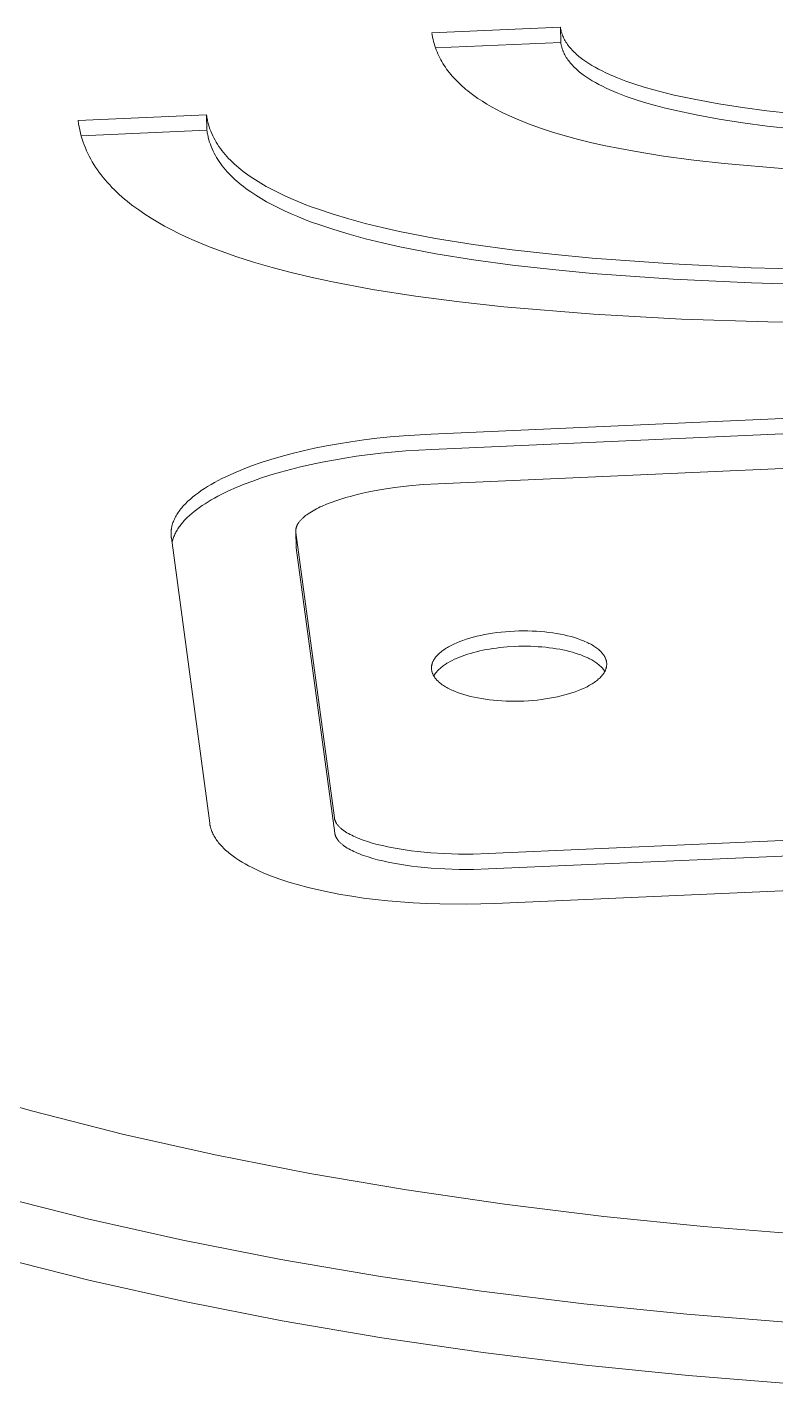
# Model space of a CAD drawing. Header units: inches. Extents: x 214 to 477, y -11 to 187.
# Drawn here: x 438.61 to 439.439, y 93.821 to 95.321 of the extents above; entities that cross this region are included whole.
import ezdxf

# ---------------------------------------------------------------- set-up
doc = ezdxf.new("R2010")
doc.units = ezdxf.units.IN
doc.layers.add('ZANO_R', color=7, linetype='Continuous', lineweight=0)

msp = doc.modelspace()

# ---------------------------------------------------------------- linework, layer by layer
at = {"layer": 'ZANO_R'}
for p, q in [((439.05821, 95.31497), (439.20036, 95.32122)), ((439.05858, 95.31253), (439.05821, 95.31497)), ((439.20036, 95.32122), (439.20077, 95.3043)), ((439.20036, 95.32122), (439.20046, 95.3205)), ((439.20046, 95.3205), (439.20058, 95.31978)), ((439.20058, 95.31978), (439.20071, 95.31906)), ((439.20071, 95.31906), (439.20086, 95.31835)), ((439.20086, 95.31835), (439.20101, 95.31764)), ((439.20101, 95.31764), (439.20119, 95.31693)), ((439.20119, 95.31693), (439.20137, 95.31623)), ((439.20137, 95.31623), (439.20157, 95.31553)), ((439.20157, 95.31553), (439.20178, 95.31483)), ((439.20178, 95.31483), (439.202, 95.31413)), ((439.05901, 95.3101), (439.05858, 95.31253)), ((439.05951, 95.30771), (439.05901, 95.3101)), ((439.06007, 95.30534), (439.05951, 95.30771)), ((439.0607, 95.303), (439.06007, 95.30534)), ((439.0614, 95.30068), (439.0607, 95.303)), ((439.06215, 95.29839), (439.0614, 95.30068)), ((439.06222, 95.29821), (439.20077, 95.3043)), ((439.20077, 95.3043), (439.20087, 95.30358)), ((439.20087, 95.30358), (439.20099, 95.30286)), ((439.20099, 95.30286), (439.20113, 95.30214)), ((439.20113, 95.30214), (439.20127, 95.30143)), ((439.20127, 95.30143), (439.20143, 95.30072)), ((439.20143, 95.30072), (439.2016, 95.30001)), ((439.2016, 95.30001), (439.20178, 95.29931)), ((439.202, 95.31413), (439.20224, 95.31344)), ((439.20224, 95.31344), (439.20249, 95.31275)), ((439.20249, 95.31275), (439.20275, 95.31207)), ((439.20275, 95.31207), (439.20302, 95.31139)), ((439.20302, 95.31139), (439.20361, 95.31003)), ((439.20361, 95.31003), (439.20424, 95.30869)), ((439.20424, 95.30869), (439.20493, 95.30735)), ((439.20493, 95.30735), (439.20566, 95.30603)), ((439.20566, 95.30603), (439.20645, 95.30473)), ((439.20645, 95.30473), (439.20728, 95.30343)), ((439.20728, 95.30343), (439.20816, 95.30214)), ((439.20816, 95.30214), (439.20909, 95.30087)), ((439.20909, 95.30087), (439.21006, 95.29961)), ((439.21006, 95.29961), (439.21108, 95.29836)), ((439.06297, 95.29612), (439.06215, 95.29839)), ((439.06386, 95.29388), (439.06297, 95.29612)), ((439.0648, 95.29167), (439.06386, 95.29388)), ((439.06581, 95.28948), (439.0648, 95.29167)), ((439.06687, 95.28731), (439.06581, 95.28948)), ((439.068, 95.28517), (439.06687, 95.28731)), ((439.06918, 95.28305), (439.068, 95.28517)), ((439.20178, 95.29931), (439.20198, 95.29861)), ((439.20198, 95.29861), (439.20219, 95.29791)), ((439.20219, 95.29791), (439.20241, 95.29722)), ((439.20241, 95.29722), (439.20265, 95.29653)), ((439.20265, 95.29653), (439.2029, 95.29584)), ((439.2029, 95.29584), (439.20316, 95.29515)), ((439.20316, 95.29515), (439.20344, 95.29447)), ((439.20344, 95.29447), (439.20402, 95.29311)), ((439.20402, 95.29311), (439.20466, 95.29177)), ((439.20466, 95.29177), (439.20534, 95.29044)), ((439.20534, 95.29044), (439.20608, 95.28912)), ((439.20608, 95.28912), (439.20686, 95.28781)), ((439.20686, 95.28781), (439.20769, 95.28651)), ((439.20769, 95.28651), (439.20857, 95.28523)), ((439.20857, 95.28523), (439.2095, 95.28395)), ((439.21108, 95.29836), (439.21215, 95.29712)), ((439.21215, 95.29712), (439.21326, 95.2959)), ((439.21326, 95.2959), (439.21442, 95.29468)), ((439.21442, 95.29468), (439.21562, 95.29348)), ((439.21562, 95.29348), (439.21687, 95.29229)), ((439.21687, 95.29229), (439.21816, 95.29111)), ((439.21816, 95.29111), (439.21949, 95.28994)), ((439.21949, 95.28994), (439.22087, 95.28878)), ((439.22087, 95.28878), (439.22229, 95.28763)), ((439.22229, 95.28763), (439.22375, 95.2865)), ((439.22375, 95.2865), (439.22525, 95.28537)), ((439.22525, 95.28537), (439.22839, 95.28316)), ((439.07043, 95.28096), (439.06918, 95.28305)), ((439.07173, 95.27889), (439.07043, 95.28096)), ((439.07309, 95.27685), (439.07173, 95.27889)), ((439.07451, 95.27483), (439.07309, 95.27685)), ((439.07598, 95.27283), (439.07451, 95.27483)), ((439.07751, 95.27086), (439.07598, 95.27283)), ((439.0791, 95.26891), (439.07751, 95.27086)), ((439.2095, 95.28395), (439.21047, 95.28269)), ((439.21047, 95.28269), (439.21149, 95.28144)), ((439.21149, 95.28144), (439.21256, 95.28021)), ((439.21256, 95.28021), (439.21367, 95.27898)), ((439.21367, 95.27898), (439.21483, 95.27776)), ((439.21483, 95.27776), (439.21603, 95.27656)), ((439.21603, 95.27656), (439.21728, 95.27537)), ((439.21728, 95.27537), (439.21857, 95.27419)), ((439.21857, 95.27419), (439.21991, 95.27302)), ((439.21991, 95.27302), (439.22128, 95.27186)), ((439.22128, 95.27186), (439.2227, 95.27071)), ((439.2227, 95.27071), (439.22417, 95.26958)), ((439.22417, 95.26958), (439.22567, 95.26845)), ((439.22839, 95.28316), (439.23168, 95.28098)), ((439.23168, 95.28098), (439.23513, 95.27886)), ((439.23513, 95.27886), (439.23874, 95.27677)), ((439.23874, 95.27677), (439.2425, 95.27473)), ((439.2425, 95.27473), (439.2464, 95.27273)), ((439.2464, 95.27273), (439.25045, 95.27077)), ((439.25045, 95.27077), (439.25465, 95.26885)), ((439.08074, 95.26698), (439.0791, 95.26891)), ((439.08243, 95.26508), (439.08074, 95.26698)), ((439.08418, 95.2632), (439.08243, 95.26508)), ((439.08599, 95.26134), (439.08418, 95.2632)), ((439.08784, 95.25951), (439.08599, 95.26134)), ((439.08975, 95.25769), (439.08784, 95.25951)), ((439.09171, 95.2559), (439.08975, 95.25769)), ((439.09372, 95.25414), (439.09171, 95.2559)), ((439.22567, 95.26845), (439.2288, 95.26624)), ((439.2288, 95.26624), (439.23209, 95.26407)), ((439.23209, 95.26407), (439.23555, 95.26194)), ((439.23555, 95.26194), (439.23915, 95.25985)), ((439.23915, 95.25985), (439.24291, 95.25781)), ((439.24291, 95.25781), (439.24682, 95.25581)), ((439.24682, 95.25581), (439.25087, 95.25385)), ((439.25465, 95.26885), (439.25898, 95.26698)), ((439.25898, 95.26698), (439.26344, 95.26514)), ((439.26344, 95.26514), (439.27276, 95.26159)), ((439.27276, 95.26159), (439.28257, 95.2582)), ((439.28257, 95.2582), (439.29285, 95.25497)), ((439.29285, 95.25497), (439.30356, 95.25189)), ((439.09578, 95.25239), (439.09372, 95.25414)), ((439.09789, 95.25067), (439.09578, 95.25239)), ((439.10004, 95.24897), (439.09789, 95.25067)), ((439.10451, 95.24563), (439.10004, 95.24897)), ((439.10916, 95.24238), (439.10451, 95.24563)), ((439.114, 95.23921), (439.10916, 95.24238)), ((439.25087, 95.25385), (439.25506, 95.25193)), ((439.25506, 95.25193), (439.25939, 95.25006)), ((439.25939, 95.25006), (439.26385, 95.24822)), ((439.26385, 95.24822), (439.27317, 95.24468)), ((439.27317, 95.24468), (439.28298, 95.24129)), ((439.28298, 95.24129), (439.29326, 95.23805)), ((439.30356, 95.25189), (439.31469, 95.24896)), ((439.31469, 95.24896), (439.32621, 95.24617)), ((439.32621, 95.24617), (439.35028, 95.24103)), ((439.35028, 95.24103), (439.37555, 95.23643)), ((439.11902, 95.23612), (439.114, 95.23921)), ((439.12422, 95.23312), (439.11902, 95.23612)), ((439.12958, 95.2302), (439.12422, 95.23312)), ((439.13512, 95.22735), (439.12958, 95.2302)), ((439.14082, 95.22459), (439.13512, 95.22735)), ((439.14667, 95.2219), (439.14082, 95.22459)), ((439.29326, 95.23805), (439.30398, 95.23497)), ((439.30398, 95.23497), (439.31511, 95.23204)), ((439.31511, 95.23204), (439.32662, 95.22925)), ((439.32662, 95.22925), (439.35069, 95.22411)), ((439.37555, 95.23643), (439.4018, 95.23236)), ((439.4018, 95.23236), (439.42881, 95.22879)), ((439.42881, 95.22879), (439.45635, 95.22569)), ((438.66677, 95.21782), (438.80897, 95.22407)), ((438.66729, 95.21433), (438.66677, 95.21782)), ((438.6679, 95.21088), (438.66729, 95.21433)), ((438.66862, 95.20747), (438.6679, 95.21088)), ((438.80897, 95.22407), (438.80939, 95.20715)), ((438.80897, 95.22407), (438.80916, 95.22274)), ((438.80916, 95.22274), (438.80937, 95.22142)), ((438.80937, 95.22142), (438.80961, 95.2201)), ((438.80961, 95.2201), (438.80987, 95.21879)), ((438.80987, 95.21879), (438.81015, 95.21749)), ((438.81015, 95.21749), (438.81046, 95.21619)), ((438.81046, 95.21619), (438.81113, 95.21362)), ((438.81113, 95.21362), (438.8119, 95.21107)), ((438.8119, 95.21107), (438.81275, 95.20855)), ((439.15268, 95.21929), (439.14667, 95.2219)), ((439.15884, 95.21675), (439.15268, 95.21929)), ((439.16514, 95.21429), (439.15884, 95.21675)), ((439.17816, 95.20957), (439.16514, 95.21429)), ((439.19171, 95.20514), (439.17816, 95.20957)), ((439.35069, 95.22411), (439.37596, 95.21951)), ((439.37596, 95.21951), (439.40221, 95.21544)), ((439.40221, 95.21544), (439.42922, 95.21186)), ((439.42922, 95.21186), (439.45676, 95.20876)), ((438.66943, 95.2041), (438.66862, 95.20747)), ((438.67033, 95.20076), (438.66943, 95.2041)), ((438.67025, 95.20104), (438.80939, 95.20715)), ((438.67132, 95.19745), (438.67033, 95.20076)), ((438.67241, 95.19419), (438.67132, 95.19745)), ((438.80939, 95.20715), (438.80958, 95.20582)), ((438.80958, 95.20582), (438.80979, 95.2045)), ((438.80979, 95.2045), (438.81003, 95.20318)), ((438.81003, 95.20318), (438.81029, 95.20187)), ((438.81029, 95.20187), (438.81057, 95.20056)), ((438.81057, 95.20056), (438.81088, 95.19927)), ((438.81088, 95.19927), (438.81155, 95.19669)), ((438.81155, 95.19669), (438.81231, 95.19415)), ((438.81275, 95.20855), (438.81368, 95.20606)), ((438.81368, 95.20606), (438.81471, 95.2036)), ((438.81471, 95.2036), (438.81582, 95.20117)), ((438.81582, 95.20117), (438.81701, 95.19876)), ((438.81701, 95.19876), (438.81829, 95.19637)), ((438.81829, 95.19637), (438.81965, 95.19402)), ((439.20573, 95.20098), (439.19171, 95.20514)), ((439.22021, 95.19708), (439.20573, 95.20098)), ((439.2351, 95.19343), (439.22021, 95.19708)), ((438.6736, 95.19096), (438.67241, 95.19419)), ((438.67487, 95.18777), (438.6736, 95.19096)), ((438.67623, 95.18461), (438.67487, 95.18777)), ((438.67768, 95.18149), (438.67623, 95.18461)), ((438.67922, 95.1784), (438.67768, 95.18149)), ((438.81231, 95.19415), (438.81317, 95.19163)), ((438.81317, 95.19163), (438.8141, 95.18914)), ((438.8141, 95.18914), (438.81513, 95.18668)), ((438.81513, 95.18668), (438.81624, 95.18424)), ((438.81624, 95.18424), (438.81743, 95.18183)), ((438.81743, 95.18183), (438.81871, 95.17945)), ((438.81965, 95.19402), (438.82109, 95.19169)), ((438.82109, 95.19169), (438.82261, 95.18938)), ((438.82261, 95.18938), (438.82421, 95.18711)), ((438.82421, 95.18711), (438.82589, 95.18486)), ((438.82589, 95.18486), (438.82765, 95.18263)), ((438.82765, 95.18263), (438.82949, 95.18043)), ((438.82949, 95.18043), (438.83141, 95.17825)), ((439.25037, 95.19002), (439.2351, 95.19343)), ((439.28188, 95.18389), (439.25037, 95.19002)), ((439.31446, 95.17861), (439.28188, 95.18389)), ((438.68085, 95.17535), (438.67922, 95.1784)), ((438.68257, 95.17233), (438.68085, 95.17535)), ((438.68437, 95.16935), (438.68257, 95.17233)), ((438.68626, 95.1664), (438.68437, 95.16935)), ((438.68823, 95.16349), (438.68626, 95.1664)), ((438.81871, 95.17945), (438.82006, 95.17709)), ((438.82006, 95.17709), (438.82151, 95.17476)), ((438.82151, 95.17476), (438.82303, 95.17246)), ((438.82303, 95.17246), (438.82463, 95.17018)), ((438.82463, 95.17018), (438.82631, 95.16793)), ((438.82631, 95.16793), (438.82807, 95.16571)), ((438.82807, 95.16571), (438.82991, 95.16351)), ((438.83141, 95.17825), (438.8334, 95.17611)), ((438.8334, 95.17611), (438.83547, 95.17398)), ((438.83547, 95.17398), (438.83761, 95.17188)), ((438.83761, 95.17188), (438.83983, 95.16981)), ((438.83983, 95.16981), (438.84212, 95.16776)), ((438.84212, 95.16776), (438.84448, 95.16573)), ((438.84448, 95.16573), (438.84691, 95.16373)), ((439.34781, 95.1741), (439.31446, 95.17861)), ((439.38164, 95.17029), (439.34781, 95.1741)), ((439.44957, 95.16446), (439.38164, 95.17029)), ((438.69029, 95.16061), (438.68823, 95.16349)), ((438.69243, 95.15777), (438.69029, 95.16061)), ((438.69465, 95.15496), (438.69243, 95.15777)), ((438.69695, 95.15218), (438.69465, 95.15496)), ((438.69933, 95.14944), (438.69695, 95.15218)), ((438.82991, 95.16351), (438.83183, 95.16133)), ((438.83183, 95.16133), (438.83382, 95.15918)), ((438.83382, 95.15918), (438.83589, 95.15706)), ((438.83589, 95.15706), (438.83803, 95.15496)), ((438.83803, 95.15496), (438.84025, 95.15288)), ((438.84025, 95.15288), (438.84253, 95.15083)), ((438.84253, 95.15083), (438.8449, 95.14881)), ((438.84691, 95.16373), (438.84941, 95.16175)), ((438.84941, 95.16175), (438.85199, 95.1598)), ((438.85199, 95.1598), (438.85463, 95.15787)), ((438.85463, 95.15787), (438.85734, 95.15597)), ((438.85734, 95.15597), (438.86297, 95.15223)), ((438.86297, 95.15223), (438.86885, 95.14858)), ((438.70179, 95.14673), (438.69933, 95.14944)), ((438.70433, 95.14405), (438.70179, 95.14673)), ((438.70695, 95.1414), (438.70433, 95.14405)), ((438.70965, 95.13879), (438.70695, 95.1414)), ((438.71242, 95.13621), (438.70965, 95.13879)), ((438.71527, 95.13366), (438.71242, 95.13621)), ((438.8449, 95.14881), (438.84733, 95.14681)), ((438.84733, 95.14681), (438.84983, 95.14483)), ((438.84983, 95.14483), (438.85241, 95.14288)), ((438.85241, 95.14288), (438.85505, 95.14095)), ((438.85505, 95.14095), (438.85776, 95.13904)), ((438.85776, 95.13904), (438.86338, 95.1353)), ((438.86338, 95.1353), (438.86927, 95.13166)), ((438.86885, 95.14858), (438.875, 95.14503)), ((438.875, 95.14503), (438.88139, 95.14156)), ((438.88139, 95.14156), (438.88803, 95.13819)), ((438.88803, 95.13819), (438.89491, 95.1349)), ((438.89491, 95.1349), (438.90202, 95.1317)), ((438.71819, 95.13114), (438.71527, 95.13366)), ((438.72118, 95.12866), (438.71819, 95.13114)), ((438.72425, 95.1262), (438.72118, 95.12866)), ((438.72739, 95.12378), (438.72425, 95.1262)), ((438.73388, 95.11903), (438.72739, 95.12378)), ((438.86927, 95.13166), (438.87541, 95.1281)), ((438.87541, 95.1281), (438.88181, 95.12464)), ((438.88181, 95.12464), (438.88845, 95.12126)), ((438.88845, 95.12126), (438.89532, 95.11798)), ((438.90202, 95.1317), (438.90935, 95.12859)), ((438.90935, 95.12859), (438.9169, 95.12556)), ((438.9169, 95.12556), (438.92466, 95.12262)), ((438.92466, 95.12262), (438.93263, 95.11975)), ((438.93263, 95.11975), (438.94916, 95.11427)), ((438.74065, 95.1144), (438.73388, 95.11903)), ((438.7477, 95.10988), (438.74065, 95.1144)), ((438.755, 95.10549), (438.7477, 95.10988)), ((438.76257, 95.10122), (438.755, 95.10549)), ((438.89532, 95.11798), (438.90243, 95.11478)), ((438.90243, 95.11478), (438.90977, 95.11167)), ((438.90977, 95.11167), (438.91732, 95.10864)), ((438.91732, 95.10864), (438.92508, 95.10569)), ((438.92508, 95.10569), (438.93305, 95.10283)), ((438.94916, 95.11427), (438.96644, 95.10909)), ((438.96644, 95.10909), (438.98441, 95.10422)), ((438.77038, 95.09706), (438.76257, 95.10122)), ((438.77845, 95.09301), (438.77038, 95.09706)), ((438.78674, 95.08908), (438.77845, 95.09301)), ((438.93305, 95.10283), (438.94958, 95.09734)), ((438.94958, 95.09734), (438.96686, 95.09216)), ((438.96686, 95.09216), (438.98483, 95.08729)), ((438.98441, 95.10422), (439.00303, 95.09964)), ((439.00303, 95.09964), (439.02223, 95.09535)), ((439.02223, 95.09535), (439.06222, 95.08757)), ((438.79527, 95.08525), (438.78674, 95.08908)), ((438.80403, 95.08154), (438.79527, 95.08525)), ((438.813, 95.07793), (438.80403, 95.08154)), ((438.82219, 95.07443), (438.813, 95.07793)), ((438.98483, 95.08729), (439.00344, 95.08272)), ((439.00344, 95.08272), (439.02265, 95.07842)), ((439.02265, 95.07842), (439.06263, 95.07064)), ((439.06222, 95.08757), (439.10395, 95.08081)), ((439.10395, 95.08081), (439.14702, 95.07497)), ((439.14702, 95.07497), (439.19103, 95.07)), ((438.84116, 95.06773), (438.82219, 95.07443)), ((438.8609, 95.06143), (438.84116, 95.06773)), ((438.88135, 95.05551), (438.8609, 95.06143)), ((439.06263, 95.07064), (439.10437, 95.06388)), ((439.10437, 95.06388), (439.14744, 95.05805)), ((439.19103, 95.07), (439.23555, 95.0658)), ((439.23555, 95.0658), (439.32449, 95.05941)), ((438.90246, 95.04997), (438.88135, 95.05551)), ((438.92417, 95.04479), (438.90246, 95.04997)), ((438.94643, 95.03995), (438.92417, 95.04479)), ((439.14744, 95.05805), (439.19144, 95.05307)), ((439.19144, 95.05307), (439.23596, 95.04887)), ((439.23596, 95.04887), (439.32491, 95.04248)), ((439.32449, 95.05941), (439.41118, 95.05522)), ((439.41118, 95.05522), (439.49536, 95.05291)), ((438.9924, 95.03125), (438.94643, 95.03995)), ((439.03992, 95.02377), (438.9924, 95.03125)), ((439.32491, 95.04248), (439.41159, 95.03829)), ((439.41159, 95.03829), (439.49578, 95.03598)), ((439.08858, 95.0174), (439.03992, 95.02377)), ((439.13794, 95.01202), (439.08858, 95.0174)), ((439.23706, 95.0038), (439.13794, 95.01202)), ((439.33448, 94.99835), (439.23706, 95.0038)), ((439.42986, 94.99522), (439.33448, 94.99835)), ((439.52351, 94.99409), (439.42986, 94.99522)), ((439.05756, 94.87126), (440.91543, 94.95303)), ((440.91583, 94.9361), (439.05797, 94.85432)), ((440.92322, 94.89815), (439.065, 94.81635)), ((438.9687, 94.86275), (438.9828, 94.86475)), ((438.9828, 94.86475), (438.9972, 94.86652)), ((438.9972, 94.86652), (439.0119, 94.86807)), ((439.0119, 94.86807), (439.02687, 94.86938)), ((439.02687, 94.86938), (439.05756, 94.87126)), ((438.89159, 94.84648), (438.90346, 94.84966)), ((438.90346, 94.84966), (438.91575, 94.85267)), ((438.91575, 94.85267), (438.92843, 94.85549)), ((438.92843, 94.85549), (438.9415, 94.85811)), ((438.9415, 94.85811), (438.95492, 94.86053)), ((438.95492, 94.86053), (438.9687, 94.86275)), ((439.0016, 94.85003), (438.97484, 94.84665)), ((439.02935, 94.8526), (439.0016, 94.85003)), ((439.05797, 94.85432), (439.02935, 94.8526)), ((438.84867, 94.8321), (438.85868, 94.83593)), ((438.85868, 94.83593), (438.86919, 94.83961)), ((438.86919, 94.83961), (438.88016, 94.84313)), ((438.88016, 94.84313), (438.89159, 94.84648)), ((438.91304, 94.83499), (438.90168, 94.83216)), ((438.92476, 94.83767), (438.91304, 94.83499)), ((438.93681, 94.84018), (438.92476, 94.83767)), ((438.94919, 94.84252), (438.93681, 94.84018)), ((438.96187, 94.84468), (438.94919, 94.84252)), ((438.97484, 94.84665), (438.96187, 94.84468)), ((438.81774, 94.81763), (438.82175, 94.81979)), ((438.82175, 94.81979), (438.82589, 94.82192)), ((438.82589, 94.82192), (438.83018, 94.82402)), ((438.83018, 94.82402), (438.83916, 94.82813)), ((438.83916, 94.82813), (438.84867, 94.8321)), ((438.86984, 94.82274), (438.86002, 94.81932)), ((438.88006, 94.82603), (438.86984, 94.82274)), ((438.89068, 94.82917), (438.88006, 94.82603)), ((438.90168, 94.83216), (438.89068, 94.82917)), ((438.79678, 94.80406), (438.79989, 94.80639)), ((438.79989, 94.80639), (438.80316, 94.80869)), ((438.80316, 94.80869), (438.80658, 94.81097)), ((438.80658, 94.81097), (438.81016, 94.81321)), ((438.81016, 94.81321), (438.81387, 94.81543)), ((438.81387, 94.81543), (438.81774, 94.81763)), ((438.82515, 94.8044), (438.82132, 94.8024)), ((438.83318, 94.8083), (438.82515, 94.8044)), ((438.84168, 94.8121), (438.83318, 94.8083)), ((438.85063, 94.81577), (438.84168, 94.8121)), ((438.86002, 94.81932), (438.85063, 94.81577)), ((438.98186, 94.80577), (438.97539, 94.80425)), ((438.98856, 94.80721), (438.98186, 94.80577)), ((439.00255, 94.80984), (438.98856, 94.80721)), ((439.01727, 94.81209), (439.00255, 94.80984)), ((439.03264, 94.81395), (439.01727, 94.81209)), ((439.04858, 94.81538), (439.03264, 94.81395)), ((439.065, 94.81635), (439.04858, 94.81538)), ((438.78046, 94.7884), (438.78147, 94.78964)), ((438.78147, 94.78964), (438.78251, 94.79087)), ((438.78251, 94.79087), (438.7836, 94.79209)), ((438.7836, 94.79209), (438.78474, 94.79331)), ((438.78474, 94.79331), (438.78591, 94.79453)), ((438.78591, 94.79453), (438.78713, 94.79574)), ((438.78713, 94.79574), (438.78839, 94.79695)), ((438.78839, 94.79695), (438.78968, 94.79815)), ((438.78968, 94.79815), (438.79102, 94.79934)), ((438.79102, 94.79934), (438.79382, 94.80171)), ((438.79382, 94.80171), (438.79678, 94.80406)), ((438.80096, 94.78991), (438.79802, 94.78775)), ((438.80403, 94.79205), (438.80096, 94.78991)), ((438.80723, 94.79417), (438.80403, 94.79205)), ((438.81056, 94.79626), (438.80723, 94.79417)), ((438.81402, 94.79834), (438.81056, 94.79626)), ((438.81761, 94.80038), (438.81402, 94.79834)), ((438.82132, 94.8024), (438.81761, 94.80038)), ((438.93264, 94.78959), (438.93058, 94.78855)), ((438.93478, 94.79061), (438.93264, 94.78959)), ((438.937, 94.79163), (438.93478, 94.79061)), ((438.94167, 94.79361), (438.937, 94.79163)), ((438.94662, 94.79555), (438.94167, 94.79361)), ((438.95186, 94.79742), (438.94662, 94.79555)), ((438.95736, 94.79923), (438.95186, 94.79742)), ((438.96312, 94.80097), (438.95736, 94.79923)), ((438.96914, 94.80265), (438.96312, 94.80097)), ((438.97539, 94.80425), (438.96914, 94.80265)), ((438.77181, 94.77327), (438.77229, 94.77455)), ((438.77229, 94.77455), (438.7728, 94.77582)), ((438.7728, 94.77582), (438.77337, 94.7771)), ((438.77337, 94.7771), (438.77398, 94.77837)), ((438.77398, 94.77837), (438.77463, 94.77964)), ((438.77463, 94.77964), (438.77533, 94.7809)), ((438.77533, 94.7809), (438.77608, 94.78216)), ((438.77608, 94.78216), (438.77687, 94.78342)), ((438.77687, 94.78342), (438.7777, 94.78467)), ((438.7777, 94.78467), (438.77858, 94.78592)), ((438.77858, 94.78592), (438.7795, 94.78716)), ((438.7795, 94.78716), (438.78046, 94.7884)), ((438.78434, 94.7755), (438.78332, 94.77436)), ((438.78541, 94.77664), (438.78434, 94.7755)), ((438.78651, 94.77777), (438.78541, 94.77664)), ((438.78765, 94.7789), (438.78651, 94.77777)), ((438.79003, 94.78114), (438.78765, 94.7789)), ((438.79256, 94.78336), (438.79003, 94.78114)), ((438.79522, 94.78557), (438.79256, 94.78336)), ((438.79802, 94.78775), (438.79522, 94.78557)), ((438.91192, 94.77475), (438.91147, 94.77417)), ((438.9124, 94.77532), (438.91192, 94.77475)), ((438.9129, 94.7759), (438.9124, 94.77532)), ((438.91342, 94.77647), (438.9129, 94.7759)), ((438.91396, 94.77704), (438.91342, 94.77647)), ((438.91453, 94.77761), (438.91396, 94.77704)), ((438.91513, 94.77818), (438.91453, 94.77761)), ((438.91574, 94.77874), (438.91513, 94.77818)), ((438.91638, 94.77931), (438.91574, 94.77874)), ((438.91704, 94.77987), (438.91638, 94.77931)), ((438.91773, 94.78043), (438.91704, 94.77987)), ((438.91843, 94.78099), (438.91773, 94.78043)), ((438.91991, 94.78209), (438.91843, 94.78099)), ((438.92148, 94.78319), (438.91991, 94.78209)), ((438.92313, 94.78429), (438.92148, 94.78319)), ((438.92487, 94.78537), (438.92313, 94.78429)), ((438.92669, 94.78644), (438.92487, 94.78537)), ((438.92859, 94.7875), (438.92669, 94.78644)), ((438.93058, 94.78855), (438.92859, 94.7875)), ((438.76967, 94.76095), (438.76968, 94.7616)), ((438.76968, 94.7603), (438.76967, 94.76095)), ((438.76968, 94.7616), (438.7697, 94.76226)), ((438.7697, 94.75964), (438.76968, 94.7603)), ((438.7697, 94.76226), (438.76972, 94.76291)), ((438.76973, 94.75899), (438.7697, 94.75964)), ((438.76972, 94.76291), (438.76976, 94.76356)), ((438.76976, 94.76356), (438.76982, 94.76421)), ((438.76982, 94.76421), (438.76988, 94.76486)), ((438.76988, 94.76486), (438.76996, 94.76551)), ((438.76996, 94.76551), (438.77005, 94.76616)), ((438.77005, 94.76616), (438.77015, 94.76681)), ((438.77015, 94.76681), (438.77026, 94.76746)), ((438.77026, 94.76746), (438.77039, 94.76811)), ((438.77039, 94.76811), (438.77053, 94.76876)), ((438.77053, 94.76876), (438.77067, 94.7694)), ((438.77067, 94.7694), (438.77101, 94.77069)), ((438.77101, 94.77069), (438.77139, 94.77198)), ((438.77139, 94.77198), (438.77181, 94.77327)), ((438.77389, 94.76038), (438.77336, 94.75919)), ((438.77446, 94.76156), (438.77389, 94.76038)), ((438.77508, 94.76274), (438.77446, 94.76156)), ((438.77573, 94.76392), (438.77508, 94.76274)), ((438.77642, 94.76509), (438.77573, 94.76392)), ((438.77715, 94.76627), (438.77642, 94.76509)), ((438.77792, 94.76743), (438.77715, 94.76627)), ((438.77872, 94.7686), (438.77792, 94.76743)), ((438.77957, 94.76976), (438.77872, 94.7686)), ((438.78045, 94.77092), (438.77957, 94.76976)), ((438.78137, 94.77207), (438.78045, 94.77092)), ((438.78232, 94.77322), (438.78137, 94.77207)), ((438.78332, 94.77436), (438.78232, 94.77322)), ((438.90767, 94.7648), (438.90766, 94.7645)), ((438.90766, 94.7645), (438.90766, 94.76421)), ((438.90766, 94.76421), (438.90766, 94.76391)), ((438.90766, 94.76391), (438.90767, 94.76361)), ((438.90769, 94.76509), (438.90767, 94.7648)), ((438.90767, 94.76361), (438.90769, 94.76332)), ((438.90772, 94.76539), (438.90769, 94.76509)), ((438.90769, 94.76332), (438.90771, 94.76302)), ((438.90808, 94.7469), (438.9077, 94.76242)), ((438.90771, 94.76302), (438.90774, 94.76272)), ((438.90775, 94.76569), (438.90772, 94.76539)), ((438.90774, 94.76272), (438.90778, 94.76243)), ((438.90779, 94.76598), (438.90775, 94.76569)), ((438.90778, 94.76243), (438.95035, 94.44689)), ((438.90783, 94.76628), (438.90779, 94.76598)), ((438.90788, 94.76657), (438.90783, 94.76628)), ((438.90794, 94.76687), (438.90788, 94.76657)), ((438.908, 94.76716), (438.90794, 94.76687)), ((438.90808, 94.76746), (438.908, 94.76716)), ((438.90815, 94.76775), (438.90808, 94.76746)), ((438.90824, 94.76805), (438.90815, 94.76775)), ((438.90833, 94.76834), (438.90824, 94.76805)), ((438.90842, 94.76863), (438.90833, 94.76834)), ((438.90853, 94.76893), (438.90842, 94.76863)), ((438.90864, 94.76922), (438.90853, 94.76893)), ((438.90875, 94.76952), (438.90864, 94.76922)), ((438.90888, 94.76981), (438.90875, 94.76952)), ((438.90901, 94.7701), (438.90888, 94.76981)), ((438.90914, 94.77039), (438.90901, 94.7701)), ((438.90928, 94.77069), (438.90914, 94.77039)), ((438.90959, 94.77127), (438.90928, 94.77069)), ((438.90991, 94.77185), (438.90959, 94.77127)), ((438.91027, 94.77244), (438.90991, 94.77185)), ((438.91064, 94.77302), (438.91027, 94.77244)), ((438.91105, 94.7736), (438.91064, 94.77302)), ((438.91147, 94.77417), (438.91105, 94.7736)), ((438.76978, 94.75833), (438.76973, 94.75899)), ((438.76984, 94.75767), (438.76978, 94.75833)), ((438.76991, 94.75702), (438.76984, 94.75767)), ((438.76999, 94.75636), (438.76991, 94.75702)), ((438.81242, 94.44081), (438.76999, 94.75636)), ((438.77099, 94.752), (438.77074, 94.7508)), ((438.77128, 94.75321), (438.77099, 94.752)), ((438.77162, 94.75441), (438.77128, 94.75321)), ((438.77199, 94.75561), (438.77162, 94.75441)), ((438.77241, 94.7568), (438.77199, 94.75561)), ((438.77286, 94.758), (438.77241, 94.7568)), ((438.77336, 94.75919), (438.77286, 94.758)), ((438.90819, 94.74548), (438.90808, 94.7469)), ((438.90809, 94.74785), (438.90813, 94.74837)), ((438.95077, 94.42994), (438.90819, 94.74548)), ((439.08254, 94.63899), (439.08573, 94.64041)), ((439.08573, 94.64041), (439.08908, 94.64178)), ((439.08908, 94.64178), (439.09258, 94.64309)), ((439.09258, 94.64309), (439.09623, 94.64434)), ((439.09623, 94.64434), (439.10002, 94.64552)), ((439.10002, 94.64552), (439.10395, 94.64662)), ((439.10395, 94.64662), (439.108, 94.64766)), ((439.108, 94.64766), (439.11218, 94.64863)), ((439.11218, 94.64863), (439.11648, 94.64951)), ((439.11648, 94.64951), (439.1209, 94.65032)), ((439.1209, 94.65032), (439.12542, 94.65104)), ((439.12542, 94.65104), (439.13004, 94.65168)), ((439.13004, 94.65168), (439.13475, 94.65223)), ((439.13475, 94.65223), (439.13956, 94.65269)), ((439.13956, 94.65269), (439.14445, 94.65305)), ((439.14445, 94.65305), (439.14942, 94.65332)), ((439.14942, 94.65332), (439.15441, 94.65349)), ((439.15441, 94.65349), (439.15934, 94.65356)), ((439.15934, 94.65356), (439.16422, 94.65353)), ((439.16422, 94.65353), (439.16903, 94.6534)), ((439.16903, 94.6534), (439.17377, 94.65317)), ((439.17377, 94.65317), (439.17843, 94.65285)), ((439.17843, 94.65285), (439.18301, 94.65244)), ((439.18301, 94.65244), (439.1875, 94.65194)), ((439.1875, 94.65194), (439.19189, 94.65136)), ((439.19189, 94.65136), (439.19618, 94.65069)), ((439.19618, 94.65069), (439.20036, 94.64994)), ((439.20036, 94.64994), (439.20442, 94.6491)), ((439.20442, 94.6491), (439.20836, 94.64819)), ((439.20836, 94.64819), (439.21217, 94.64721)), ((439.21217, 94.64721), (439.21585, 94.64615)), ((439.21585, 94.64615), (439.21938, 94.64501)), ((439.21938, 94.64501), (439.22276, 94.64381)), ((439.22276, 94.64381), (439.22599, 94.64254)), ((439.22599, 94.64254), (439.22755, 94.64189)), ((439.22755, 94.64189), (439.22906, 94.64121)), ((439.22906, 94.64121), (439.23054, 94.64052)), ((439.23054, 94.64052), (439.23197, 94.63981)), ((439.23197, 94.63981), (439.23335, 94.63909)), ((439.06196, 94.62396), (439.06231, 94.62442)), ((439.06231, 94.62442), (439.06268, 94.62488)), ((439.06268, 94.62488), (439.06306, 94.62534)), ((439.06306, 94.62534), (439.06345, 94.62579)), ((439.06345, 94.62579), (439.06386, 94.62624)), ((439.06386, 94.62624), (439.06428, 94.62669)), ((439.06428, 94.62669), (439.06516, 94.62759)), ((439.06516, 94.62759), (439.06609, 94.62847)), ((439.06609, 94.62847), (439.06707, 94.62935)), ((439.06707, 94.62935), (439.06811, 94.63021)), ((439.06811, 94.63021), (439.06919, 94.63107)), ((439.06919, 94.63107), (439.07032, 94.63191)), ((439.07032, 94.63191), (439.07149, 94.63275)), ((439.07149, 94.63275), (439.07272, 94.63357)), ((439.07272, 94.63357), (439.07399, 94.63438)), ((439.07399, 94.63438), (439.0753, 94.63518)), ((439.0753, 94.63518), (439.07667, 94.63597)), ((439.07667, 94.63597), (439.07807, 94.63674)), ((439.07807, 94.63674), (439.07952, 94.6375)), ((439.07952, 94.6375), (439.08101, 94.63825)), ((439.08101, 94.63825), (439.08254, 94.63899)), ((439.08877, 94.62455), (439.08598, 94.62339)), ((439.09166, 94.62566), (439.08877, 94.62455)), ((439.09465, 94.62672), (439.09166, 94.62566)), ((439.09775, 94.62774), (439.09465, 94.62672)), ((439.10094, 94.62872), (439.09775, 94.62774)), ((439.10423, 94.62964), (439.10094, 94.62872)), ((439.10761, 94.63051), (439.10423, 94.62964)), ((439.11108, 94.63134), (439.10761, 94.63051)), ((439.11463, 94.63211), (439.11108, 94.63134)), ((439.11826, 94.63282), (439.11463, 94.63211)), ((439.12197, 94.63348), (439.11826, 94.63282)), ((439.12576, 94.63408), (439.12197, 94.63348)), ((439.12961, 94.63462), (439.12576, 94.63408)), ((439.13353, 94.6351), (439.12961, 94.63462)), ((439.14157, 94.63587), (439.13353, 94.6351)), ((439.14983, 94.63637), (439.14157, 94.63587)), ((439.15429, 94.63653), (439.14983, 94.63637)), ((439.1587, 94.6366), (439.15429, 94.63653)), ((439.16306, 94.6366), (439.1587, 94.6366)), ((439.16738, 94.63651), (439.16306, 94.6366)), ((439.17164, 94.63635), (439.16738, 94.63651)), ((439.17584, 94.63612), (439.17164, 94.63635)), ((439.17998, 94.63581), (439.17584, 94.63612)), ((439.18405, 94.63543), (439.17998, 94.63581)), ((439.18804, 94.63498), (439.18405, 94.63543)), ((439.19196, 94.63446), (439.18804, 94.63498)), ((439.1958, 94.63387), (439.19196, 94.63446)), ((439.19955, 94.63322), (439.1958, 94.63387)), ((439.20321, 94.6325), (439.19955, 94.63322)), ((439.20677, 94.63172), (439.20321, 94.6325)), ((439.21024, 94.63088), (439.20677, 94.63172)), ((439.2136, 94.62998), (439.21024, 94.63088)), ((439.21685, 94.62902), (439.2136, 94.62998)), ((439.21999, 94.628), (439.21685, 94.62902)), ((439.22301, 94.62693), (439.21999, 94.628)), ((439.22591, 94.6258), (439.22301, 94.62693)), ((439.22868, 94.62462), (439.22591, 94.6258)), ((439.23001, 94.62402), (439.22868, 94.62462)), ((439.23335, 94.63909), (439.2347, 94.63836)), ((439.2347, 94.63836), (439.23599, 94.63761)), ((439.23599, 94.63761), (439.23725, 94.63684)), ((439.23725, 94.63684), (439.23845, 94.63606)), ((439.23845, 94.63606), (439.23961, 94.63527)), ((439.23961, 94.63527), (439.24072, 94.63446)), ((439.24072, 94.63446), (439.24178, 94.63365)), ((439.24178, 94.63365), (439.24279, 94.63281)), ((439.24279, 94.63281), (439.24375, 94.63197)), ((439.24375, 94.63197), (439.24421, 94.63154)), ((439.24421, 94.63154), (439.24466, 94.63111)), ((439.24466, 94.63111), (439.24509, 94.63068)), ((439.24509, 94.63068), (439.24551, 94.63024)), ((439.24551, 94.63024), (439.24592, 94.6298)), ((439.24592, 94.6298), (439.24632, 94.62936)), ((439.24632, 94.62936), (439.2467, 94.62891)), ((439.2467, 94.62891), (439.24707, 94.62846)), ((439.24707, 94.62846), (439.24742, 94.62801)), ((439.24742, 94.62801), (439.24776, 94.62756)), ((439.24776, 94.62756), (439.24809, 94.6271)), ((439.24809, 94.6271), (439.2484, 94.62664)), ((439.2484, 94.62664), (439.2487, 94.62618)), ((439.2487, 94.62618), (439.24898, 94.62572)), ((439.24898, 94.62572), (439.24925, 94.62525)), ((439.24925, 94.62525), (439.24951, 94.62478)), ((439.24951, 94.62478), (439.24975, 94.62431)), ((439.05773, 94.61241), (439.05774, 94.61291)), ((439.05774, 94.61192), (439.05773, 94.61241)), ((439.05774, 94.61291), (439.05776, 94.6134)), ((439.05777, 94.61142), (439.05774, 94.61192)), ((439.05776, 94.6134), (439.05779, 94.6139)), ((439.05782, 94.61092), (439.05777, 94.61142)), ((439.05779, 94.6139), (439.05784, 94.61439)), ((439.05788, 94.61042), (439.05782, 94.61092)), ((439.05784, 94.61439), (439.05791, 94.61488)), ((439.05795, 94.60992), (439.05788, 94.61042)), ((439.05791, 94.61488), (439.05799, 94.61537)), ((439.05804, 94.60943), (439.05795, 94.60992)), ((439.05799, 94.61537), (439.05808, 94.61586)), ((439.05815, 94.60893), (439.05804, 94.60943)), ((439.05808, 94.61586), (439.0582, 94.61635)), ((439.0582, 94.61635), (439.05832, 94.61684)), ((439.05832, 94.61684), (439.05846, 94.61732)), ((439.05846, 94.61732), (439.05862, 94.61781)), ((439.05862, 94.61781), (439.05879, 94.61829)), ((439.05879, 94.61829), (439.05898, 94.61877)), ((439.05898, 94.61877), (439.05918, 94.61925)), ((439.05918, 94.61925), (439.05939, 94.61973)), ((439.05939, 94.61973), (439.05962, 94.62021)), ((439.05962, 94.62021), (439.05986, 94.62068)), ((439.05986, 94.62068), (439.06012, 94.62116)), ((439.06012, 94.62116), (439.06039, 94.62163)), ((439.06039, 94.62163), (439.06068, 94.6221)), ((439.06068, 94.6221), (439.06098, 94.62257)), ((439.06098, 94.62257), (439.06129, 94.62303)), ((439.06129, 94.62303), (439.06162, 94.6235)), ((439.06162, 94.6235), (439.06196, 94.62396)), ((439.06485, 94.6099), (439.06415, 94.60915)), ((439.06559, 94.61065), (439.06485, 94.6099)), ((439.06637, 94.61139), (439.06559, 94.61065)), ((439.06718, 94.61212), (439.06637, 94.61139)), ((439.06802, 94.61285), (439.06718, 94.61212)), ((439.0689, 94.61357), (439.06802, 94.61285)), ((439.06982, 94.61428), (439.0689, 94.61357)), ((439.07077, 94.61499), (439.06982, 94.61428)), ((439.07175, 94.61569), (439.07077, 94.61499)), ((439.07277, 94.61638), (439.07175, 94.61569)), ((439.07381, 94.61706), (439.07277, 94.61638)), ((439.07489, 94.61773), (439.07381, 94.61706)), ((439.07601, 94.6184), (439.07489, 94.61773)), ((439.07832, 94.6197), (439.07601, 94.6184)), ((439.08076, 94.62097), (439.07832, 94.6197)), ((439.08331, 94.6222), (439.08076, 94.62097)), ((439.08598, 94.62339), (439.08331, 94.6222)), ((439.23131, 94.6234), (439.23001, 94.62402)), ((439.23258, 94.62276), (439.23131, 94.6234)), ((439.23381, 94.62212), (439.23258, 94.62276)), ((439.23501, 94.62146), (439.23381, 94.62212)), ((439.23618, 94.6208), (439.23501, 94.62146)), ((439.2373, 94.62012), (439.23618, 94.6208)), ((439.23839, 94.61943), (439.2373, 94.62012)), ((439.23944, 94.61872), (439.23839, 94.61943)), ((439.24046, 94.61801), (439.23944, 94.61872)), ((439.24143, 94.61729), (439.24046, 94.61801)), ((439.24237, 94.61656), (439.24143, 94.61729)), ((439.24326, 94.61581), (439.24237, 94.61656)), ((439.24412, 94.61506), (439.24326, 94.61581)), ((439.24493, 94.61429), (439.24412, 94.61506)), ((439.24571, 94.61352), (439.24493, 94.61429)), ((439.24644, 94.61274), (439.24571, 94.61352)), ((439.24679, 94.61234), (439.24644, 94.61274)), ((439.24713, 94.61194), (439.24679, 94.61234)), ((439.24746, 94.61154), (439.24713, 94.61194)), ((439.24777, 94.61114), (439.24746, 94.61154)), ((439.24808, 94.61074), (439.24777, 94.61114)), ((439.24838, 94.61033), (439.24808, 94.61074)), ((439.24866, 94.60992), (439.24838, 94.61033)), ((439.24893, 94.60951), (439.24866, 94.60992)), ((439.2492, 94.6091), (439.24893, 94.60951)), ((439.24992, 94.60964), (439.24969, 94.60916)), ((439.24975, 94.62431), (439.24998, 94.62383)), ((439.25013, 94.61012), (439.24992, 94.60964)), ((439.24998, 94.62383), (439.25019, 94.62335)), ((439.25033, 94.6106), (439.25013, 94.61012)), ((439.25019, 94.62335), (439.25039, 94.62287)), ((439.25052, 94.61108), (439.25033, 94.6106)), ((439.25039, 94.62287), (439.25057, 94.62239)), ((439.25069, 94.61156), (439.25052, 94.61108)), ((439.25057, 94.62239), (439.25074, 94.62191)), ((439.25084, 94.61205), (439.25069, 94.61156)), ((439.25074, 94.62191), (439.25089, 94.62142)), ((439.25098, 94.61253), (439.25084, 94.61205)), ((439.25089, 94.62142), (439.25103, 94.62093)), ((439.25111, 94.61302), (439.25098, 94.61253)), ((439.25103, 94.62093), (439.25115, 94.62044)), ((439.25122, 94.61351), (439.25111, 94.61302)), ((439.25115, 94.62044), (439.25126, 94.61994)), ((439.25131, 94.614), (439.25122, 94.61351)), ((439.25126, 94.61994), (439.25135, 94.61945)), ((439.2514, 94.61449), (439.25131, 94.614)), ((439.25135, 94.61945), (439.25142, 94.61895)), ((439.25146, 94.61498), (439.2514, 94.61449)), ((439.25142, 94.61895), (439.25148, 94.61845)), ((439.25151, 94.61547), (439.25146, 94.61498)), ((439.25148, 94.61845), (439.25153, 94.61795)), ((439.25154, 94.61596), (439.25151, 94.61547)), ((439.25153, 94.61795), (439.25155, 94.61745)), ((439.25156, 94.61646), (439.25154, 94.61596)), ((439.25155, 94.61745), (439.25157, 94.61695)), ((439.25157, 94.61695), (439.25156, 94.61646)), ((439.05827, 94.60844), (439.05815, 94.60893)), ((439.05841, 94.60795), (439.05827, 94.60844)), ((439.05856, 94.60746), (439.05841, 94.60795)), ((439.05873, 94.60698), (439.05856, 94.60746)), ((439.05891, 94.60649), (439.05873, 94.60698)), ((439.05911, 94.60601), (439.05891, 94.60649)), ((439.05932, 94.60554), (439.05911, 94.60601)), ((439.05955, 94.60506), (439.05932, 94.60554)), ((439.05979, 94.60459), (439.05955, 94.60506)), ((439.06004, 94.60412), (439.05979, 94.60459)), ((439.06031, 94.60365), (439.06004, 94.60412)), ((439.06049, 94.60412), (439.06027, 94.60372)), ((439.0606, 94.60319), (439.06031, 94.60365)), ((439.06071, 94.60451), (439.06049, 94.60412)), ((439.0609, 94.60272), (439.0606, 94.60319)), ((439.06094, 94.60491), (439.06071, 94.60451)), ((439.06121, 94.60227), (439.0609, 94.60272)), ((439.06119, 94.6053), (439.06094, 94.60491)), ((439.06144, 94.60569), (439.06119, 94.6053)), ((439.06154, 94.60181), (439.06121, 94.60227)), ((439.0617, 94.60608), (439.06144, 94.60569)), ((439.06188, 94.60135), (439.06154, 94.60181)), ((439.06198, 94.60647), (439.0617, 94.60608)), ((439.06223, 94.6009), (439.06188, 94.60135)), ((439.06226, 94.60685), (439.06198, 94.60647)), ((439.0626, 94.60046), (439.06223, 94.6009)), ((439.06285, 94.60763), (439.06226, 94.60685)), ((439.06298, 94.60001), (439.0626, 94.60046)), ((439.06348, 94.60839), (439.06285, 94.60763)), ((439.06338, 94.59957), (439.06298, 94.60001)), ((439.06379, 94.59913), (439.06338, 94.59957)), ((439.06415, 94.60915), (439.06348, 94.60839)), ((439.06421, 94.59869), (439.06379, 94.59913)), ((439.06464, 94.59826), (439.06421, 94.59869)), ((439.06509, 94.59783), (439.06464, 94.59826)), ((439.06555, 94.5974), (439.06509, 94.59783)), ((439.06651, 94.59655), (439.06555, 94.5974)), ((439.06753, 94.59572), (439.06651, 94.59655)), ((439.06859, 94.5949), (439.06753, 94.59572)), ((439.0697, 94.5941), (439.06859, 94.5949)), ((439.23535, 94.59499), (439.23404, 94.59419)), ((439.23662, 94.5958), (439.23535, 94.59499)), ((439.23784, 94.59662), (439.23662, 94.5958)), ((439.23902, 94.59746), (439.23784, 94.59662)), ((439.24015, 94.5983), (439.23902, 94.59746)), ((439.24122, 94.59916), (439.24015, 94.5983)), ((439.24225, 94.60002), (439.24122, 94.59916)), ((439.24323, 94.6009), (439.24225, 94.60002)), ((439.24416, 94.60178), (439.24323, 94.6009)), ((439.24504, 94.60268), (439.24416, 94.60178)), ((439.24546, 94.60313), (439.24504, 94.60268)), ((439.24587, 94.60358), (439.24546, 94.60313)), ((439.24626, 94.60403), (439.24587, 94.60358)), ((439.24664, 94.60449), (439.24626, 94.60403)), ((439.24701, 94.60495), (439.24664, 94.60449)), ((439.24736, 94.60541), (439.24701, 94.60495)), ((439.2477, 94.60587), (439.24736, 94.60541)), ((439.24803, 94.60634), (439.2477, 94.60587)), ((439.24834, 94.6068), (439.24803, 94.60634)), ((439.24864, 94.60727), (439.24834, 94.6068)), ((439.24892, 94.60774), (439.24864, 94.60727)), ((439.24919, 94.60821), (439.24892, 94.60774)), ((439.24945, 94.60869), (439.24919, 94.60821)), ((439.24945, 94.60868), (439.2492, 94.6091)), ((439.24969, 94.60916), (439.24945, 94.60869)), ((439.07086, 94.5933), (439.0697, 94.5941)), ((439.07206, 94.59252), (439.07086, 94.5933)), ((439.07331, 94.59176), (439.07206, 94.59252)), ((439.07461, 94.59101), (439.07331, 94.59176)), ((439.07596, 94.59027), (439.07461, 94.59101)), ((439.07735, 94.58955), (439.07596, 94.59027)), ((439.07878, 94.58884), (439.07735, 94.58955)), ((439.08025, 94.58815), (439.07878, 94.58884)), ((439.08177, 94.58748), (439.08025, 94.58815)), ((439.08332, 94.58682), (439.08177, 94.58748)), ((439.08656, 94.58555), (439.08332, 94.58682)), ((439.08995, 94.58435), (439.08656, 94.58555)), ((439.09348, 94.58322), (439.08995, 94.58435)), ((439.09716, 94.58216), (439.09348, 94.58322)), ((439.10097, 94.58117), (439.09716, 94.58216)), ((439.10491, 94.58026), (439.10097, 94.58117)), ((439.10898, 94.57943), (439.10491, 94.58026)), ((439.11316, 94.57867), (439.10898, 94.57943)), ((439.19287, 94.57985), (439.18846, 94.57904)), ((439.19717, 94.58074), (439.19287, 94.57985)), ((439.20136, 94.5817), (439.19717, 94.58074)), ((439.20541, 94.58274), (439.20136, 94.5817)), ((439.20934, 94.58385), (439.20541, 94.58274)), ((439.21313, 94.58503), (439.20934, 94.58385)), ((439.21678, 94.58627), (439.21313, 94.58503)), ((439.22028, 94.58758), (439.21678, 94.58627)), ((439.22362, 94.58895), (439.22028, 94.58758)), ((439.22681, 94.59038), (439.22362, 94.58895)), ((439.22834, 94.59111), (439.22681, 94.59038)), ((439.22983, 94.59186), (439.22834, 94.59111)), ((439.23127, 94.59263), (439.22983, 94.59186)), ((439.23268, 94.5934), (439.23127, 94.59263)), ((439.23404, 94.59419), (439.23268, 94.5934)), ((439.11745, 94.578), (439.11316, 94.57867)), ((439.12184, 94.57742), (439.11745, 94.578)), ((439.12633, 94.57692), (439.12184, 94.57742)), ((439.13091, 94.57651), (439.12633, 94.57692)), ((439.13557, 94.57619), (439.13091, 94.57651)), ((439.14031, 94.57596), (439.13557, 94.57619)), ((439.14512, 94.57583), (439.14031, 94.57596)), ((439.14999, 94.5758), (439.14512, 94.57583)), ((439.15492, 94.57587), (439.14999, 94.5758)), ((439.15991, 94.57604), (439.15492, 94.57587)), ((439.16488, 94.57631), (439.15991, 94.57604)), ((439.16978, 94.57667), (439.16488, 94.57631)), ((439.17459, 94.57713), (439.16978, 94.57667)), ((439.17931, 94.57768), (439.17459, 94.57713)), ((439.18394, 94.57832), (439.17931, 94.57768)), ((439.18846, 94.57904), (439.18394, 94.57832)), ((439.12043, 94.40726), (440.98125, 94.48929)), ((440.98165, 94.47233), (439.12085, 94.3903)), ((438.95035, 94.44689), (438.9504, 94.4466)), ((438.9504, 94.4466), (438.95045, 94.4463)), ((438.95045, 94.4463), (438.95051, 94.446)), ((438.95051, 94.446), (438.95057, 94.44571)), ((438.95057, 94.44571), (438.95064, 94.44542)), ((438.95064, 94.44542), (438.95072, 94.44512)), ((438.95072, 94.44512), (438.9508, 94.44483)), ((438.9508, 94.44483), (438.95089, 94.44454)), ((438.95089, 94.44454), (438.95099, 94.44425)), ((438.81251, 94.44016), (438.81242, 94.44081)), ((438.81262, 94.4395), (438.81251, 94.44016)), ((438.81274, 94.43885), (438.81262, 94.4395)), ((438.81287, 94.43819), (438.81274, 94.43885)), ((438.81301, 94.43754), (438.81287, 94.43819)), ((438.81317, 94.43689), (438.81301, 94.43754)), ((438.81334, 94.43624), (438.81317, 94.43689)), ((438.81352, 94.4356), (438.81334, 94.43624)), ((438.81371, 94.43495), (438.81352, 94.4356)), ((438.81391, 94.43431), (438.81371, 94.43495)), ((438.81435, 94.43302), (438.81391, 94.43431)), ((438.81484, 94.43175), (438.81435, 94.43302)), ((438.81538, 94.43048), (438.81484, 94.43175)), ((438.81596, 94.42922), (438.81538, 94.43048)), ((438.95082, 94.42964), (438.95077, 94.42994)), ((438.95087, 94.42934), (438.95082, 94.42964)), ((438.95092, 94.42905), (438.95087, 94.42934)), ((438.95099, 94.44425), (438.95109, 94.44395)), ((438.95109, 94.44395), (438.9512, 94.44366)), ((438.9512, 94.44366), (438.95132, 94.44337)), ((438.95132, 94.44337), (438.95144, 94.44309)), ((438.95144, 94.44309), (438.95157, 94.4428)), ((438.95157, 94.4428), (438.95171, 94.44251)), ((438.95171, 94.44251), (438.95185, 94.44222)), ((438.95185, 94.44222), (438.952, 94.44194)), ((438.952, 94.44194), (438.95216, 94.44165)), ((438.95216, 94.44165), (438.95232, 94.44137)), ((438.95232, 94.44137), (438.95249, 94.44109)), ((438.95249, 94.44109), (438.95285, 94.44052)), ((438.95285, 94.44052), (438.95323, 94.43996)), ((438.95323, 94.43996), (438.95363, 94.4394)), ((438.95363, 94.4394), (438.95407, 94.43885)), ((438.95407, 94.43885), (438.95452, 94.43829)), ((438.95452, 94.43829), (438.955, 94.43774)), ((438.955, 94.43774), (438.95551, 94.4372)), ((438.95551, 94.4372), (438.95604, 94.43666)), ((438.95604, 94.43666), (438.95659, 94.43612)), ((438.95659, 94.43612), (438.95717, 94.43558)), ((438.95717, 94.43558), (438.95777, 94.43505)), ((438.95777, 94.43505), (438.95839, 94.43452)), ((438.95839, 94.43452), (438.95904, 94.434)), ((438.95904, 94.434), (438.95971, 94.43348)), ((438.95971, 94.43348), (438.96041, 94.43296)), ((438.96041, 94.43296), (438.96112, 94.43245)), ((438.96112, 94.43245), (438.96262, 94.43143)), ((438.96262, 94.43143), (438.96421, 94.43043)), ((438.96421, 94.43043), (438.96589, 94.42944)), ((438.96589, 94.42944), (438.96765, 94.42848)), ((440.98906, 94.43427), (439.12789, 94.3522)), ((438.81659, 94.42796), (438.81596, 94.42922)), ((438.81726, 94.42671), (438.81659, 94.42796)), ((438.81799, 94.42547), (438.81726, 94.42671)), ((438.81875, 94.42423), (438.81799, 94.42547)), ((438.81956, 94.42301), (438.81875, 94.42423)), ((438.82042, 94.42179), (438.81956, 94.42301)), ((438.82132, 94.42057), (438.82042, 94.42179)), ((438.82226, 94.41937), (438.82132, 94.42057)), ((438.82325, 94.41817), (438.82226, 94.41937)), ((438.82428, 94.41698), (438.82325, 94.41817)), ((438.82535, 94.4158), (438.82428, 94.41698)), ((438.82647, 94.41462), (438.82535, 94.4158)), ((438.82763, 94.41345), (438.82647, 94.41462)), ((438.95099, 94.42875), (438.95092, 94.42905)), ((438.95106, 94.42846), (438.95099, 94.42875)), ((438.95114, 94.42816), (438.95106, 94.42846)), ((438.95122, 94.42787), (438.95114, 94.42816)), ((438.95131, 94.42758), (438.95122, 94.42787)), ((438.95141, 94.42729), (438.95131, 94.42758)), ((438.95151, 94.427), (438.95141, 94.42729)), ((438.95162, 94.42671), (438.95151, 94.427)), ((438.95174, 94.42642), (438.95162, 94.42671)), ((438.95186, 94.42613), (438.95174, 94.42642)), ((438.95199, 94.42584), (438.95186, 94.42613)), ((438.95213, 94.42555), (438.95199, 94.42584)), ((438.95227, 94.42527), (438.95213, 94.42555)), ((438.95242, 94.42498), (438.95227, 94.42527)), ((438.95258, 94.42469), (438.95242, 94.42498)), ((438.95274, 94.42441), (438.95258, 94.42469)), ((438.95291, 94.42413), (438.95274, 94.42441)), ((438.95326, 94.42356), (438.95291, 94.42413)), ((438.95365, 94.423), (438.95326, 94.42356)), ((438.95405, 94.42244), (438.95365, 94.423)), ((438.95448, 94.42189), (438.95405, 94.42244)), ((438.95494, 94.42133), (438.95448, 94.42189)), ((438.95542, 94.42079), (438.95494, 94.42133)), ((438.95593, 94.42024), (438.95542, 94.42079)), ((438.95646, 94.4197), (438.95593, 94.42024)), ((438.95701, 94.41916), (438.95646, 94.4197)), ((438.95759, 94.41862), (438.95701, 94.41916)), ((438.95819, 94.41809), (438.95759, 94.41862)), ((438.95881, 94.41756), (438.95819, 94.41809)), ((438.95946, 94.41704), (438.95881, 94.41756)), ((438.96013, 94.41652), (438.95946, 94.41704)), ((438.96082, 94.416), (438.96013, 94.41652)), ((438.96154, 94.41549), (438.96082, 94.416)), ((438.96304, 94.41447), (438.96154, 94.41549)), ((438.96463, 94.41347), (438.96304, 94.41447)), ((438.96765, 94.42848), (438.96949, 94.42752)), ((438.96949, 94.42752), (438.97142, 94.42659)), ((438.97142, 94.42659), (438.97343, 94.42567)), ((438.97343, 94.42567), (438.97552, 94.42477)), ((438.97552, 94.42477), (438.97769, 94.42388)), ((438.97769, 94.42388), (438.97994, 94.42302)), ((438.97994, 94.42302), (438.98226, 94.42217)), ((438.98226, 94.42217), (438.98712, 94.42053)), ((438.98712, 94.42053), (438.99227, 94.41897)), ((438.99227, 94.41897), (438.99769, 94.41749)), ((438.99769, 94.41749), (439.00338, 94.41609)), ((439.00338, 94.41609), (439.00931, 94.41478)), ((439.00931, 94.41478), (439.01548, 94.41356)), ((438.82883, 94.41229), (438.82763, 94.41345)), ((438.83008, 94.41114), (438.82883, 94.41229)), ((438.83136, 94.41), (438.83008, 94.41114)), ((438.83269, 94.40886), (438.83136, 94.41)), ((438.83405, 94.40774), (438.83269, 94.40886)), ((438.83546, 94.40662), (438.83405, 94.40774)), ((438.8384, 94.40441), (438.83546, 94.40662)), ((438.84149, 94.40223), (438.8384, 94.40441)), ((438.84475, 94.40009), (438.84149, 94.40223)), ((438.84815, 94.39799), (438.84475, 94.40009)), ((438.9663, 94.41249), (438.96463, 94.41347)), ((438.96807, 94.41152), (438.9663, 94.41249)), ((438.96991, 94.41056), (438.96807, 94.41152)), ((438.97184, 94.40963), (438.96991, 94.41056)), ((438.97385, 94.40871), (438.97184, 94.40963)), ((438.97594, 94.40781), (438.97385, 94.40871)), ((438.97811, 94.40692), (438.97594, 94.40781)), ((438.98036, 94.40606), (438.97811, 94.40692)), ((438.98268, 94.40521), (438.98036, 94.40606)), ((438.98754, 94.40357), (438.98268, 94.40521)), ((438.99269, 94.40201), (438.98754, 94.40357)), ((438.99811, 94.40053), (438.99269, 94.40201)), ((439.0038, 94.39913), (438.99811, 94.40053)), ((439.01548, 94.41356), (439.02188, 94.41243)), ((439.02188, 94.41243), (439.0285, 94.41139)), ((439.0285, 94.41139), (439.03532, 94.41045)), ((439.03532, 94.41045), (439.04233, 94.4096)), ((439.04233, 94.4096), (439.05688, 94.40823)), ((439.05688, 94.40823), (439.07206, 94.40729)), ((439.07206, 94.40729), (439.08777, 94.4068)), ((439.08777, 94.4068), (439.10393, 94.40678)), ((439.10393, 94.40678), (439.12043, 94.40726)), ((438.85171, 94.39592), (438.84815, 94.39799)), ((438.85541, 94.39389), (438.85171, 94.39592)), ((438.85927, 94.39189), (438.85541, 94.39389)), ((438.86326, 94.38994), (438.85927, 94.39189)), ((438.8674, 94.38802), (438.86326, 94.38994)), ((438.87168, 94.38615), (438.8674, 94.38802)), ((438.87609, 94.38432), (438.87168, 94.38615)), ((438.88063, 94.38252), (438.87609, 94.38432)), ((439.00973, 94.39782), (439.0038, 94.39913)), ((439.0159, 94.3966), (439.00973, 94.39782)), ((439.0223, 94.39546), (439.0159, 94.3966)), ((439.02892, 94.39443), (439.0223, 94.39546)), ((439.03574, 94.39349), (439.02892, 94.39443)), ((439.04275, 94.39264), (439.03574, 94.39349)), ((439.0573, 94.39127), (439.04275, 94.39264)), ((439.07247, 94.39033), (439.0573, 94.39127)), ((439.08819, 94.38984), (439.07247, 94.39033)), ((439.10435, 94.38982), (439.08819, 94.38984)), ((439.12085, 94.3903), (439.10435, 94.38982)), ((438.89012, 94.37907), (438.88063, 94.38252)), ((438.90011, 94.37579), (438.89012, 94.37907)), ((438.91058, 94.37269), (438.90011, 94.37579)), ((438.92152, 94.36977), (438.91058, 94.37269)), ((438.93291, 94.36705), (438.92152, 94.36977)), ((438.94472, 94.36452), (438.93291, 94.36705)), ((438.95694, 94.3622), (438.94472, 94.36452)), ((438.96954, 94.36009), (438.95694, 94.3622)), ((438.98251, 94.35819), (438.96954, 94.36009)), ((438.99582, 94.35651), (438.98251, 94.35819)), ((439.00946, 94.35505), (438.99582, 94.35651)), ((439.02341, 94.35383), (439.00946, 94.35505)), ((439.03764, 94.35284), (439.02341, 94.35383)), ((439.05213, 94.3521), (439.03764, 94.35284)), ((439.06687, 94.3516), (439.05213, 94.3521)), ((439.09701, 94.35137), (439.06687, 94.3516)), ((439.12789, 94.3522), (439.09701, 94.35137)), ((438.61669, 94.12232), (438.52081, 94.14963)), ((438.716, 94.09717), (438.61669, 94.12232)), ((438.8183, 94.07428), (438.716, 94.09717)), ((438.92314, 94.0537), (438.8183, 94.07428)), ((439.03007, 94.03546), (438.92314, 94.0537)), ((438.57473, 94.02935), (438.67719, 94.0034)), ((439.13862, 94.0196), (439.03007, 94.03546)), ((439.24833, 94.00611), (439.13862, 94.0196)), ((438.67719, 94.0034), (438.78274, 93.97978)), ((439.35874, 93.99498), (439.24833, 94.00611)), ((439.46942, 93.98617), (439.35874, 93.99498)), ((438.78274, 93.97978), (438.89092, 93.95853)), ((438.57642, 93.96146), (438.67888, 93.93551)), ((438.89092, 93.95853), (439.00124, 93.93971)), ((438.67888, 93.93551), (438.78443, 93.91187)), ((439.00124, 93.93971), (439.11324, 93.92334)), ((439.11324, 93.92334), (439.22644, 93.90941)), ((438.78443, 93.91187), (438.89259, 93.89062)), ((439.22644, 93.90941), (439.34036, 93.89792)), ((438.89259, 93.89062), (439.00291, 93.8718)), ((439.34036, 93.89792), (439.45456, 93.88883)), ((439.00291, 93.8718), (439.11491, 93.85542)), ((439.11491, 93.85542), (439.2281, 93.8415)), ((439.2281, 93.8415), (439.34202, 93.83)), ((439.34202, 93.83), (439.45622, 93.82091))]:
    msp.add_line(p, q, dxfattribs=at)

doc.saveas('drawing.dxf')
